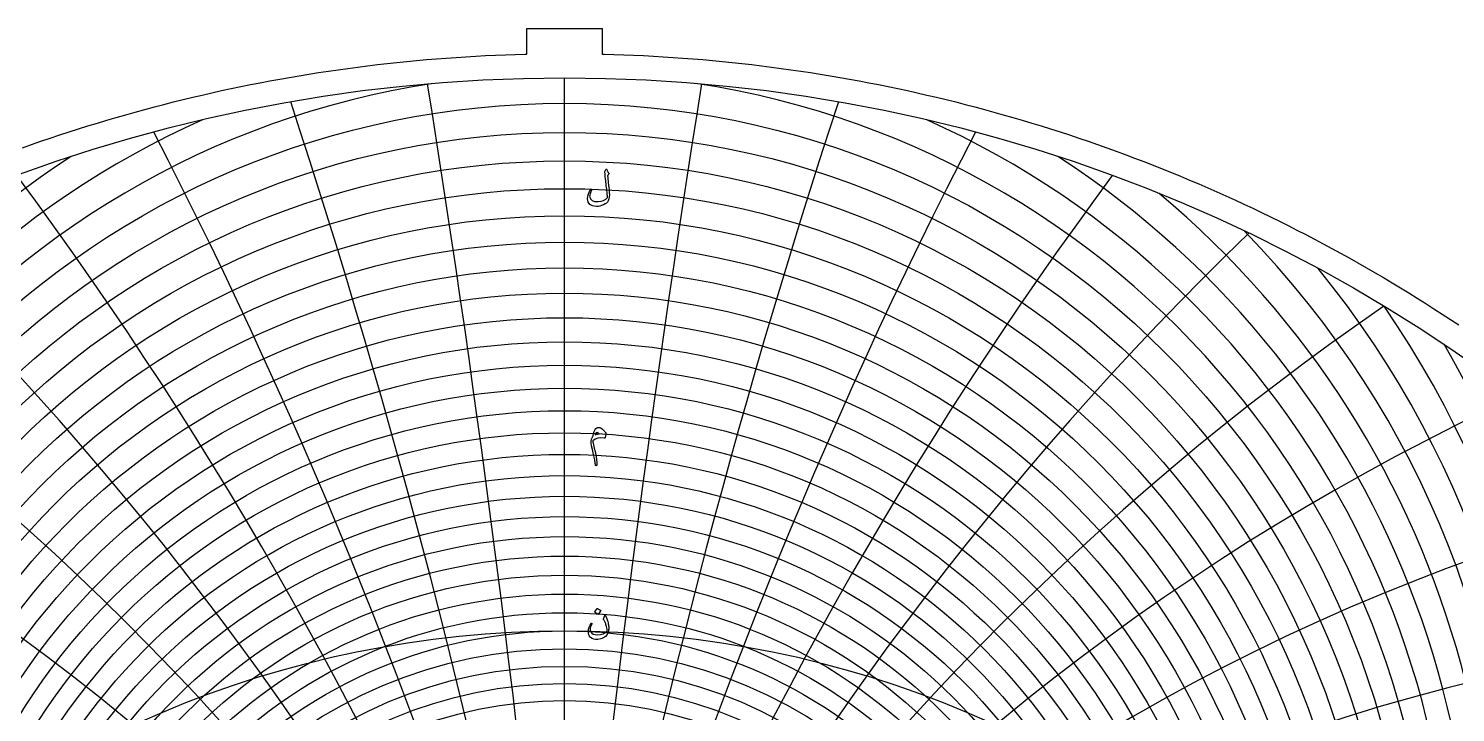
# Model space of a CAD drawing. Header units: millimetres. Extents: x -256 to 256, y -256 to 260.
# Drawn here: x -85.3 to 141.7, y 151.3 to 260.1 of the extents above; entities that cross this region are included whole.
import ezdxf

# ---------------------------------------------------------------- set-up
doc = ezdxf.new("R2010")
doc.units = ezdxf.units.MM
for name, color, linetype in [('CUT_OUTER', 1, 'Continuous'), ('ENGRAVE', 7, 'Continuous'), ('ENGRAVE_FINE', 8, 'Continuous'), ('TEXT', 5, 'Continuous')]:
    doc.layers.add(name, color=color, linetype=linetype)

msp = doc.modelspace()

# ---------------------------------------------------------------- linework, layer by layer
at = {"layer": 'CUT_OUTER'}
msp.add_lwpolyline([(-86.26, 241.08), (-84.78, 241.61), (-83.3, 242.12), (-81.81, 242.63), (-80.32, 243.13), (-78.82, 243.61), (-77.33, 244.09), (-75.83, 244.56), (-74.33, 245.02), (-72.82, 245.48), (-71.31, 245.92), (-69.8, 246.35), (-68.29, 246.77), (-66.78, 247.19), (-65.26, 247.59), (-63.74, 247.99), (-62.22, 248.38), (-60.69, 248.75), (-59.16, 249.12), (-57.63, 249.48), (-56.1, 249.83), (-54.57, 250.17), (-53.03, 250.5), (-51.49, 250.82), (-49.95, 251.13), (-48.41, 251.43), (-46.87, 251.72), (-45.32, 252.01), (-43.77, 252.28), (-42.23, 252.54), (-40.68, 252.8), (-39.12, 253.04), (-37.57, 253.28), (-36.02, 253.5), (-34.46, 253.72), (-32.9, 253.93), (-31.34, 254.12), (-29.78, 254.31), (-28.22, 254.49), (-26.66, 254.66), (-25.1, 254.82), (-23.53, 254.97), (-21.97, 255.11), (-20.4, 255.24), (-18.84, 255.36), (-17.27, 255.47), (-15.7, 255.57), (-14.13, 255.66), (-12.56, 255.74), (-10.99, 255.81), (-9.42, 255.88), (-7.85, 255.93), (-6.28, 255.97), (-6, 255.98), (-6, 260.05), (6, 260.05), (6, 255.98), (6.28, 255.97), (7.85, 255.93), (9.42, 255.88), (10.99, 255.81), (12.56, 255.74), (14.13, 255.66), (15.7, 255.57), (17.27, 255.47), (18.84, 255.36), (20.4, 255.24), (21.97, 255.11), (23.53, 254.97), (25.1, 254.82), (26.66, 254.66), (28.22, 254.49), (29.78, 254.31), (31.34, 254.12), (32.9, 253.93), (34.46, 253.72), (36.02, 253.5), (37.57, 253.28), (39.12, 253.04), (40.68, 252.8), (42.23, 252.54), (43.77, 252.28), (45.32, 252.01), (46.87, 251.72), (48.41, 251.43), (49.95, 251.13), (51.49, 250.82), (53.03, 250.5), (54.57, 250.17), (56.1, 249.83), (57.63, 249.48), (59.16, 249.12), (60.69, 248.75), (62.22, 248.38), (63.74, 247.99), (65.26, 247.59), (66.78, 247.19), (68.29, 246.77), (69.8, 246.35), (71.31, 245.92), (72.82, 245.48), (74.33, 245.02), (75.83, 244.56), (77.33, 244.09), (78.82, 243.61), (80.32, 243.13), (81.81, 242.63), (83.3, 242.12), (84.78, 241.61), (86.26, 241.08), (87.74, 240.55), (89.21, 240.01), (90.68, 239.45), (92.15, 238.89), (93.62, 238.32), (95.08, 237.74), (96.53, 237.16), (97.99, 236.56), (99.44, 235.95), (100.88, 235.34), (102.32, 234.72), (103.76, 234.08), (105.2, 233.44), (106.63, 232.79), (108.05, 232.13), (109.48, 231.47), (110.89, 230.79), (112.31, 230.11), (113.72, 229.41), (115.12, 228.71), (116.52, 228), (117.92, 227.28), (119.31, 226.55), (120.7, 225.82), (122.08, 225.07), (123.46, 224.32), (124.84, 223.56), (126.21, 222.79), (127.57, 222.01), (128.93, 221.22), (130.29, 220.43), (131.64, 219.62), (132.98, 218.81), (134.32, 217.99), (135.66, 217.16), (136.99, 216.32), (138.31, 215.48), (139.63, 214.63), (140.94, 213.77), (142.25, 212.9)], dxfattribs=at)
at = {"layer": 'ENGRAVE'}
msp.add_lwpolyline([(0, -252.2), (0, 252.2)], dxfattribs=at)
for centre, radius in [((0, 0), 252.2), ((0, 107.23), 123.04), ((0, 100.81), 109.42), ((0, 95.44), 96.87), ((0, 90.94), 85.2), ((0, 0), 164.25), ((0, 87.17), 74.24)]:
    msp.add_circle(centre, radius, dxfattribs=at)
for centre, radius, start, end in [((0, 114.92), 138, 98.7051, 81.2949), ((0, 124.2), 154.64, 140.8251, 39.1749), ((0, 135.49), 173.42, 161.163, 18.837), ((0, 149.4), 194.95, 176.776, 3.224)]:
    msp.add_arc(centre, radius, start, end, dxfattribs=at)
at = {"layer": 'ENGRAVE_FINE'}
for centre, radius in [((0, 113.27), 134.89), ((0, 111.67), 131.84), ((0, 110.14), 128.85), ((0, 108.66), 125.92), ((0, 105.85), 120.22), ((0, 104.52), 117.45), ((0, 103.24), 114.73), ((0, 102), 112.05), ((0, 99.66), 106.83), ((0, 98.55), 104.28), ((0, 97.48), 101.78), ((0, 96.44), 99.31), ((0, 94.47), 94.47), ((0, 93.54), 92.11), ((0, 92.64), 89.78), ((0, 91.77), 87.47), ((0, 90.13), 82.96), ((0, 89.35), 80.74), ((0, 88.59), 78.55), ((0, 87.87), 76.38), ((0, 86.49), 72.12), ((0, 85.84), 70.03), ((0, 85.21), 67.95)]:
    msp.add_circle(centre, radius, dxfattribs=at)
for centre, radius, start, end in [((-2487.57, -142.78), 2497.07, 1.87044, 9.07924), ((-2487.57, -142.78), 2497.07, 1.87044, 9.07924), ((2487.57, -142.78), 2497.07, 170.92076, 178.12956), ((2487.57, -142.78), 2497.07, 170.92076, 178.12956), ((-1234.26, -142.78), 1253.3, 3.74703, 18.18737), ((-1234.26, -142.78), 1253.3, 3.74703, 18.18737), ((1234.26, -142.78), 1253.3, 161.81263, 176.25297), ((1234.26, -142.78), 1253.3, 161.81263, 176.25297), ((0, 116.64), 141.18, 114.0841, 65.9159), ((-812.22, -142.78), 840.87, 5.63597, 27.35342), ((-812.22, -142.78), 840.87, 5.63597, 27.35342), ((812.22, -142.78), 840.87, 152.64658, 174.36403), ((812.22, -142.78), 840.87, 152.64658, 174.36403), ((0, 118.42), 144.44, 122.9058, 57.0942), ((-597.94, -142.78), 636.32, 7.54364, 36.60661), ((-597.94, -142.78), 636.32, 7.54364, 36.60661), ((597.94, -142.78), 636.32, 143.39339, 172.45636), ((597.94, -142.78), 636.32, 143.39339, 172.45636), ((0, 120.27), 147.76, 129.8014, 50.1986), ((0, 122.2), 151.16, 135.6535, 44.3465), ((-466.72, -142.78), 514.97, 9.4766, 45.9762), ((-466.72, -142.78), 514.97, 9.4766, 45.9762), ((466.72, -142.78), 514.97, 134.0238, 170.5234), ((466.72, -142.78), 514.97, 134.0238, 170.5234), ((0, 126.28), 158.21, 145.5075, 34.4925), ((-376.95, -142.78), 435.27, 11.4418, 55.4911), ((-376.95, -142.78), 435.27, 11.4418, 55.4911), ((376.95, -142.78), 435.27, 124.5089, 168.5582), ((376.95, -142.78), 435.27, 124.5089, 168.5582), ((0, 128.45), 161.86, 149.8167, 30.1833), ((0, 130.7), 165.61, 153.8291, 26.1709), ((-310.81, -142.78), 379.43, 13.4466, 65.1788), ((-310.81, -142.78), 379.43, 13.4466, 65.1788), ((310.81, -142.78), 379.43, 114.8212, 166.5534), ((310.81, -142.78), 379.43, 114.8212, 166.5534), ((0, 133.05), 169.46, 157.5981, 22.4019), ((0, 138.04), 177.48, 164.5537, 15.4463), ((-259.37, -142.78), 338.58, 15.4987, 75.0633), ((-259.37, -142.78), 338.58, 15.4987, 75.0633), ((259.37, -142.78), 338.58, 104.9367, 164.5013), ((259.37, -142.78), 338.58, 104.9367, 164.5013), ((0, 140.7), 181.66, 167.7934, 12.2066), ((0, 143.48), 185.96, 170.9008, 9.0992), ((0, 146.38), 190.39, 173.8908, 6.1092), ((-217.63, -142.78), 307.78, 17.6067, 85.1624), ((-217.63, -142.78), 307.78, 17.6067, 85.1624), ((217.63, -142.78), 307.78, 94.8376, 162.3933), ((217.63, -142.78), 307.78, 94.8376, 162.3933), ((0, 152.57), 199.67, 179.5668, 0.4332)]:
    msp.add_arc(centre, radius, start, end, dxfattribs=at)
at = {"layer": 'TEXT'}
for points in [[(6.57, 237.62), (6.58, 237.64), (6.6, 237.66), (6.62, 237.67), (6.64, 237.67), (6.67, 237.67), (6.69, 237.66), (6.7, 237.63), (6.72, 237.61), (6.78, 237.44), (6.86, 237.3), (6.93, 237.17), (7.01, 237.08), (7.04, 237.04), (7.05, 237), (7.04, 236.95), (7.01, 236.9), (6.99, 236.88), (6.97, 236.85), (6.96, 236.83), (6.94, 236.81), (6.93, 236.79), (6.92, 236.77), (6.9, 236.75), (6.89, 236.74), (6.87, 236.71), (6.86, 236.67), (6.85, 236.63), (6.85, 236.59), (6.86, 236.46), (6.87, 236.33), (6.88, 236.18), (6.9, 236.02), (6.92, 235.85), (6.94, 235.67), (6.96, 235.47), (6.99, 235.27), (7.01, 235.06), (7.04, 234.87), (7.06, 234.69), (7.08, 234.52), (7.09, 234.37), (7.1, 234.22), (7.12, 234.09), (7.12, 233.97), (7.13, 233.61), (7.1, 233.27), (7.04, 232.94), (6.93, 232.64), (6.82, 232.46), (6.66, 232.3), (6.44, 232.15), (6.17, 232.01), (5.87, 231.9), (5.59, 231.82), (5.32, 231.77), (5.08, 231.76), (4.46, 231.84), (4.02, 232.07), (3.76, 232.45), (3.67, 232.98), (3.7, 233.37), (3.8, 233.75), (3.98, 234.13), (4.22, 234.49), (4.24, 234.51), (4.26, 234.53), (4.28, 234.53), (4.3, 234.53), (4.32, 234.52), (4.34, 234.51), (4.35, 234.49), (4.36, 234.48), (4.36, 234.45), (4.36, 234.43), (4.36, 234.41), (4.34, 234.38), (4.18, 234.06), (4.06, 233.78), (4, 233.55), (3.99, 233.37), (4.11, 232.99), (4.37, 232.72), (4.77, 232.56), (5.32, 232.53), (5.81, 232.58), (6.22, 232.7), (6.56, 232.89), (6.83, 233.16), (6.83, 233.28), (6.82, 233.43), (6.8, 233.6), (6.79, 233.79), (6.76, 234), (6.74, 234.24), (6.7, 234.5), (6.67, 234.78), (6.63, 235.06), (6.6, 235.35), (6.57, 235.63), (6.54, 235.9), (6.51, 236.17), (6.48, 236.44), (6.46, 236.7), (6.44, 236.95), (6.41, 237.2), (6.41, 237.23), (6.42, 237.25), (6.42, 237.28), (6.43, 237.3)], [(4.51, 195.18), (4.53, 195.29), (4.56, 195.41), (4.58, 195.52), (4.61, 195.64), (4.65, 195.75), (4.68, 195.86), (4.73, 195.97), (4.78, 196.08), (4.88, 196.27), (4.99, 196.42), (5.11, 196.53), (5.23, 196.59), (5.41, 196.62), (5.6, 196.59), (5.82, 196.48), (6.05, 196.31), (6.12, 196.25), (6.18, 196.2), (6.24, 196.14), (6.3, 196.08), (6.36, 196.01), (6.41, 195.95), (6.47, 195.88), (6.53, 195.82), (6.55, 195.78), (6.57, 195.74), (6.58, 195.7), (6.58, 195.66), (6.56, 195.52), (6.54, 195.38), (6.51, 195.27), (6.5, 195.17), (6.48, 195.08), (6.47, 195.02), (6.45, 194.97), (6.45, 194.94), (6.42, 194.91), (6.4, 194.89), (6.36, 194.88), (6.32, 194.89), (5.76, 194.97), (5.27, 194.92), (4.86, 194.75), (4.51, 194.45), (4.49, 194.41), (4.48, 194.38), (4.47, 194.34), (4.48, 194.31), (4.61, 193.82), (4.73, 193.31), (4.85, 192.78), (4.96, 192.23), (5.08, 191.49), (5.14, 190.96), (5.11, 190.64), (5.02, 190.52), (4.98, 190.53), (4.94, 190.56), (4.92, 190.62), (4.91, 190.71), (4.89, 190.88), (4.86, 191.07), (4.83, 191.26), (4.8, 191.46), (4.76, 191.67), (4.71, 191.88), (4.66, 192.1), (4.6, 192.32), (4.42, 193.08), (4.29, 193.68), (4.23, 194.12), (4.23, 194.41), (4.25, 194.54), (4.28, 194.66), (4.31, 194.77), (4.34, 194.88), (4.38, 194.97), (4.42, 195.05), (4.47, 195.12), (4.51, 195.18)], [(4.89, 195.45), (4.96, 195.47), (5.03, 195.5), (5.1, 195.52), (5.18, 195.54), (5.26, 195.56), (5.35, 195.58), (5.43, 195.59), (5.52, 195.61), (5.4, 195.7), (5.29, 195.76), (5.2, 195.79), (5.12, 195.79), (5.04, 195.74), (4.97, 195.67), (4.92, 195.57), (4.89, 195.45)], [(6.5, 166.7), (6.56, 166.57), (6.62, 166.45), (6.68, 166.31), (6.74, 166.17), (6.79, 166.03), (6.84, 165.88), (6.88, 165.72), (6.92, 165.55), (6.96, 165.38), (6.99, 165.22), (7.01, 165.06), (7.02, 164.89), (7.02, 164.73), (7.02, 164.57), (7, 164.41), (6.98, 164.25), (6.95, 164.08), (6.9, 163.93), (6.84, 163.79), (6.76, 163.66), (6.51, 163.36), (6.19, 163.14), (5.78, 162.98), (5.29, 162.89), (4.94, 162.89), (4.63, 162.93), (4.37, 163.03), (4.14, 163.19), (3.98, 163.39), (3.86, 163.63), (3.8, 163.9), (3.79, 164.21), (3.83, 164.53), (3.92, 164.84), (4.05, 165.14), (4.23, 165.43), (4.26, 165.46), (4.29, 165.48), (4.31, 165.48), (4.34, 165.47), (4.36, 165.45), (4.37, 165.42), (4.36, 165.38), (4.33, 165.33), (4.15, 164.97), (4.06, 164.64), (4.07, 164.35), (4.16, 164.1), (4.33, 163.9), (4.57, 163.75), (4.88, 163.66), (5.25, 163.63), (5.71, 163.68), (6.12, 163.8), (6.48, 163.99), (6.79, 164.27), (6.79, 164.28), (6.8, 164.29), (6.8, 164.31), (6.8, 164.33), (6.79, 164.51), (6.75, 164.72), (6.69, 164.97), (6.59, 165.24), (6.54, 165.38), (6.49, 165.5), (6.44, 165.62), (6.39, 165.73), (6.34, 165.83), (6.29, 165.91), (6.25, 165.99), (6.21, 166.06), (6.18, 166.09), (6.17, 166.13), (6.17, 166.16), (6.18, 166.18), (6.39, 166.72), (6.41, 166.75), (6.44, 166.76), (6.47, 166.74), (6.5, 166.7)], [(5.16, 167.79), (5.17, 167.79), (5.18, 167.8), (5.2, 167.8), (5.22, 167.8), (5.36, 167.74), (5.49, 167.67), (5.62, 167.59), (5.73, 167.5), (5.75, 167.48), (5.75, 167.47), (5.75, 167.45), (5.74, 167.44), (5.4, 166.89), (5.39, 166.87), (5.37, 166.87), (5.35, 166.88), (5.33, 166.89), (5.31, 166.91), (5.27, 166.93), (5.23, 166.96), (5.17, 166.99), (5.11, 167.04), (5.02, 167.09), (4.93, 167.15), (4.82, 167.21), (4.8, 167.22), (4.8, 167.23), (4.8, 167.25), (4.8, 167.26)]]:
    msp.add_lwpolyline(points, close=True, dxfattribs=at)

doc.saveas('drawing.dxf')
